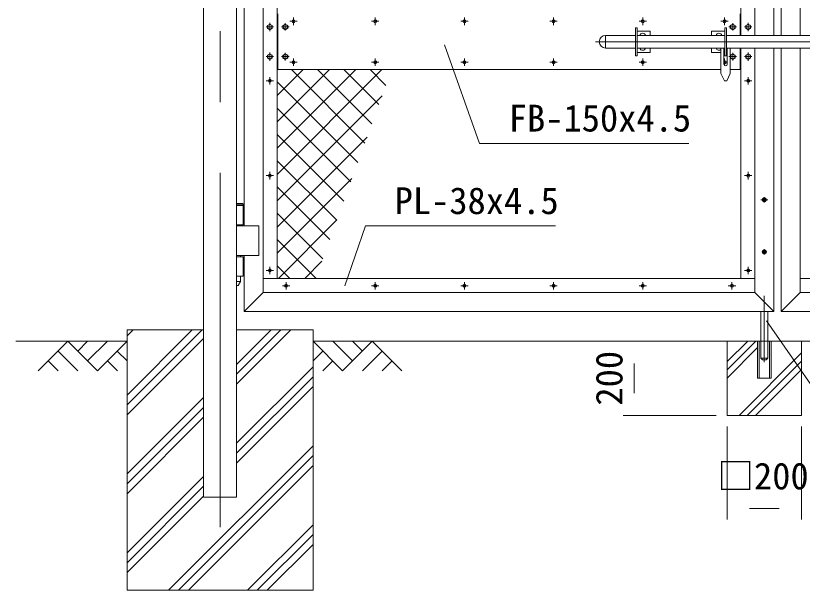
# Model space of a CAD drawing. Units: millimetres, scale not verified. Extents: x -6300 to 6300, y -4455 to 4455.
# Drawn here: x -3371 to -1255, y -2481 to -936 of the extents above; entities that cross this region are included whole.
import ezdxf
from ezdxf.enums import TextEntityAlignment as Align

# ---------------------------------------------------------------- set-up
doc = ezdxf.new("R2010")
doc.units = ezdxf.units.MM
doc.header["$LTSCALE"] = 30
doc.linetypes.add('USER1', pattern=[50.8, 31.75, -6.35, 6.35, -6.35])
doc.linetypes.add('USER3', pattern=[0.375, 0.25, -0.125])
for name, color, linetype, lineweight in [('0-0_D-STR1', 1, 'Continuous', 18), ('0-1_D-BMK', 2, 'USER1', 13), ('0-2_D-DCR-HCH', 7, 'Continuous', 9), ('0-3_D-STR4', 7, 'Continuous', 9), ('0-4_D-STR2', 7, 'Continuous', 9), ('0-5_D-STR3', 3, 'Continuous', 13), ('0-6_D-BGD', 7, 'Continuous', 9), ('0-7_D-STR-DIM', 7, 'Continuous', 9), ('0-9_D-STR-TXT', 7, 'Continuous', 9)]:
    doc.layers.add(name, color=color, linetype=linetype, lineweight=lineweight)
doc.styles.add('ＭＳ ゴシック', font='')
doc.styles.get('ＭＳ ゴシック').set_extended_font_data('MS Gothic')

msp = doc.modelspace()

# ---------------------------------------------------------------- linework, layer by layer
at = {"layer": '0-0_D-STR1'}
for p, q in [((-2865.93, -265.52), (-2865.93, -2230.52)), ((-2776.83, -265.52), (-2776.83, -2230.52)), ((-2705.58, -331.32), (-2705.58, -1679.72)), ((-1382.18, -988.52), (-1382.18, -331.32)), ((-2756.38, -510.52), (-2756.38, -1500.52)), ((-1382.18, -1679.72), (-1382.18, -1022.52)), ((-1311.38, -1022.52), (-1311.38, -1730.52)), ((-1260.58, -1022.52), (-1260.58, -1679.72)), ((-2756.38, -1580.52), (-2756.38, -1730.52)), ((-2705.58, -1679.72), (-2756.38, -1730.52)), ((-2705.58, -1679.72), (-1382.18, -1679.72)), ((-1331.38, -1730.52), (-1382.18, -1679.72)), ((-1260.58, -1679.72), (-1311.38, -1730.52)), ((-2865.93, -2230.52), (-2776.83, -2230.52))]:
    msp.add_line(p, q, dxfattribs=at)
for points in [[(-1331.38, -988.52), (-1331.38, -280.52), (-2756.38, -280.52), (-2756.38, -430.52)], [(113.62, -430.52), (113.62, -280.52), (-1311.38, -280.52), (-1311.38, -988.52)], [(-1260.58, -1679.72), (62.82, -1679.72), (62.82, -331.32), (-1260.58, -331.32), (-1260.58, -988.52)], [(-2756.38, -1730.52), (-1331.38, -1730.52), (-1331.38, -1022.52)], [(-1311.38, -1730.52), (113.62, -1730.52), (113.62, -1580.52)]]:
    msp.add_lwpolyline(points, dxfattribs=at)
at = {"layer": '0-1_D-BMK'}
for p, q in [((-2821.38, -2310.52), (-2821.38, -175.52)), ((-2613.91, -950.52), (-2633.86, -950.52)), ((-2623.88, -960.49), (-2623.88, -940.54)), ((-2393.91, -950.52), (-2413.86, -950.52)), ((-2403.88, -960.49), (-2403.88, -940.54)), ((-2153.91, -950.52), (-2173.86, -950.52)), ((-2163.88, -960.49), (-2163.88, -940.54)), ((-1913.91, -950.52), (-1933.86, -950.52)), ((-1923.88, -960.49), (-1923.88, -940.54)), ((-1673.91, -950.52), (-1693.86, -950.52)), ((-1683.88, -960.49), (-1683.88, -940.54)), ((-1473.86, -950.52), (-1453.91, -950.52)), ((-1463.88, -960.49), (-1463.88, -940.54)), ((-2677.58, -965.52), (-2697.58, -965.52)), ((-2687.58, -954.38), (-2687.58, -976.66)), ((-2635.88, -965.52), (-2655.88, -965.52)), ((-2645.88, -955.52), (-2645.88, -975.52)), ((-1451.88, -965.52), (-1431.88, -965.52)), ((-1441.88, -955.52), (-1441.88, -975.52)), ((-1410.18, -965.52), (-1390.18, -965.52)), ((-1400.18, -954.38), (-1400.18, -976.66)), ((-891.13, -1005.52), (-1811.13, -1005.52)), ((-2687.58, -1034.38), (-2687.58, -1056.66)), ((-2645.88, -1035.52), (-2645.88, -1055.52)), ((-1441.88, -1055.52), (-1441.88, -1035.52)), ((-1400.18, -1034.38), (-1400.18, -1056.66)), ((-2677.58, -1045.52), (-2697.58, -1045.52)), ((-2635.88, -1045.52), (-2655.88, -1045.52)), ((-2623.88, -1050.54), (-2623.88, -1070.49)), ((-2403.88, -1050.54), (-2403.88, -1070.49)), ((-2163.88, -1050.54), (-2163.88, -1070.49)), ((-1923.88, -1050.54), (-1923.88, -1070.49)), ((-1683.88, -1050.54), (-1683.88, -1070.49)), ((-1463.88, -1050.54), (-1463.88, -1069.58)), ((-1451.88, -1045.52), (-1431.88, -1045.52)), ((-1410.18, -1045.52), (-1390.18, -1045.52)), ((-2613.91, -1060.52), (-2633.86, -1060.52)), ((-2393.91, -1060.52), (-2413.86, -1060.52)), ((-2153.91, -1060.52), (-2173.86, -1060.52)), ((-1913.91, -1060.52), (-1933.86, -1060.52)), ((-1673.91, -1060.52), (-1693.86, -1060.52)), ((-1465.63, -1060.52), (-1456.63, -1060.52)), ((-2687.58, -1100.54), (-2687.58, -1120.49)), ((-1400.18, -1100.54), (-1400.18, -1120.49)), ((-2677.61, -1110.52), (-2697.56, -1110.52)), ((-1410.16, -1110.52), (-1390.21, -1110.52)), ((-2677.61, -1365.52), (-2697.56, -1365.52)), ((-2687.58, -1355.54), (-2687.58, -1375.49)), ((-1410.16, -1365.52), (-1390.21, -1365.52)), ((-1400.18, -1355.54), (-1400.18, -1375.49)), ((-1366.3, -1430.52), (-1347.26, -1430.52)), ((-1366.3, -1430.52), (-1347.26, -1430.52)), ((-1347.26, -1430.52), (-1366.3, -1430.52)), ((-1356.78, -1437.66), (-1356.78, -1423.38)), ((-1356.78, -1437.66), (-1356.78, -1423.38)), ((-1356.78, -1577.66), (-1356.78, -1563.38)), ((-1356.78, -1577.66), (-1356.78, -1563.38)), ((-1363.92, -1570.52), (-1349.64, -1570.52)), ((-1363.92, -1570.52), (-1349.64, -1570.52)), ((-1349.64, -1570.52), (-1363.92, -1570.52)), ((-2677.61, -1620.52), (-2697.56, -1620.52)), ((-2687.58, -1610.54), (-2687.58, -1630.49)), ((-1410.16, -1620.52), (-1390.21, -1620.52)), ((-1400.18, -1610.54), (-1400.18, -1630.49)), ((-2653.86, -1661.72), (-2633.91, -1661.72)), ((-2643.88, -1651.74), (-2643.88, -1671.69)), ((-2413.86, -1661.72), (-2393.91, -1661.72)), ((-2403.88, -1651.74), (-2403.88, -1671.69)), ((-2173.86, -1661.72), (-2153.91, -1661.72)), ((-2163.88, -1651.74), (-2163.88, -1671.69)), ((-1933.86, -1661.72), (-1913.91, -1661.72)), ((-1923.88, -1651.74), (-1923.88, -1671.69)), ((-1693.86, -1661.72), (-1673.91, -1661.72)), ((-1683.88, -1651.74), (-1683.88, -1671.69)), ((-1433.91, -1661.72), (-1453.86, -1661.72)), ((-1443.88, -1651.74), (-1443.88, -1671.69)), ((-1356.78, -1867.2), (-1356.78, -1688.84))]:
    msp.add_line(p, q, dxfattribs=at)
at = {"layer": '0-2_D-DCR-HCH'}
for p, q in [((-3071.38, -1796.55), (-3055.35, -1780.52)), ((-3071.38, -1982.16), (-2869.74, -1780.52)), ((-3071.38, -1955.65), (-2896.25, -1780.52)), ((-2776.83, -1926.26), (-2631.09, -1780.52)), ((-2776.83, -1899.75), (-2657.6, -1780.52)), ((-2776.83, -1873.23), (-2684.12, -1780.52)), ((-3231.02, -1810.52), (-3310.83, -1890.34)), ((-3231.02, -1810.52), (-3151.2, -1890.34)), ((-3204.41, -1837.13), (-3177.8, -1810.52)), ((-3177.8, -1863.73), (-3124.59, -1810.52)), ((-3151.2, -1890.34), (-3071.38, -1810.52)), ((-3071.38, -2008.68), (-2865.93, -1803.23)), ((-2491.56, -1890.34), (-2571.38, -1810.52)), ((-2464.96, -1863.73), (-2518.17, -1810.52)), ((-2411.74, -1810.52), (-2491.56, -1890.34)), ((-2438.21, -1837.26), (-2464.96, -1810.52)), ((-2411.74, -1810.52), (-2331.93, -1890.34)), ((-1456.78, -1887.78), (-1379.52, -1810.52)), ((-1456.78, -1865.68), (-1401.62, -1810.52)), ((-3257.62, -1837.13), (-3204.17, -1890.34)), ((-3097.99, -1837.13), (-3071.38, -1863.61)), ((-2544.77, -1837.13), (-2571.38, -1863.61)), ((-2385.14, -1837.13), (-2438.59, -1890.34)), ((-1456.78, -1909.88), (-1374.78, -1827.88)), ((-1424.84, -2010.52), (-1256.78, -1842.46)), ((-3284.23, -1863.73), (-3257.5, -1890.34)), ((-3124.59, -1863.73), (-3097.86, -1890.34)), ((-2776.83, -2085.36), (-2571.38, -1879.91)), ((-2518.17, -1863.73), (-2544.9, -1890.34)), ((-2358.53, -1863.73), (-2385.26, -1890.34)), ((-1402.74, -2010.52), (-1256.78, -1864.56)), ((-1380.65, -2010.52), (-1256.78, -1886.65)), ((-2776.83, -2111.88), (-2571.38, -1906.43)), ((-2776.83, -2138.4), (-2571.38, -1932.95)), ((-3071.38, -2167.78), (-2865.93, -1962.33)), ((-3071.38, -2194.3), (-2865.93, -1988.85)), ((-3071.38, -2220.81), (-2865.93, -2015.36)), ((-2959.86, -2480.52), (-2571.38, -2092.04)), ((-2933.34, -2480.52), (-2571.38, -2118.56)), ((-2906.82, -2480.52), (-2571.38, -2145.08)), ((-3071.38, -2379.91), (-2865.93, -2174.46)), ((-3071.38, -2406.43), (-2865.93, -2200.98)), ((-3071.38, -2432.95), (-2865.93, -2227.5)), ((-2747.72, -2480.52), (-2571.38, -2304.18)), ((-2721.21, -2480.52), (-2571.38, -2330.69)), ((-2694.69, -2480.52), (-2571.38, -2357.21))]:
    msp.add_line(p, q, dxfattribs=at)
at = {"layer": '0-3_D-STR4'}
for p, q in [((-3071.38, -2480.52), (-3071.38, -1780.52)), ((-2865.93, -1780.52), (-3071.38, -1780.52)), ((-2571.38, -1780.52), (-2776.83, -1780.52)), ((-2571.38, -2480.52), (-2571.38, -1780.52)), ((-1456.78, -2010.52), (-1456.78, -1810.52)), ((-3071.38, -2480.52), (-2571.38, -2480.52))]:
    msp.add_line(p, q, dxfattribs=at)
msp.add_lwpolyline([(-1456.78, -2010.52), (-1256.78, -2010.52), (-1256.78, -1810.52)], dxfattribs=at)
at = {"layer": '0-4_D-STR2'}
for p, q in [((-2667.58, -1150.18), (-2597.92, -1080.52)), ((-2667.58, -1220.89), (-2527.21, -1080.52)), ((-2667.58, -1291.6), (-2456.5, -1080.52)), ((-2667.58, -1362.31), (-2385.79, -1080.52)), ((-2431.84, -1278.26), (-2629.58, -1080.52)), ((-2412.97, -1226.41), (-2558.87, -1080.52)), ((-2394.1, -1174.57), (-2488.16, -1080.52)), ((-2375.23, -1122.73), (-2417.44, -1080.52)), ((-2450.71, -1330.1), (-2667.58, -1113.23)), ((-2667.58, -1433.02), (-2385.5, -1150.95)), ((-2469.58, -1381.94), (-2667.58, -1183.94)), ((-2488.45, -1433.78), (-2667.58, -1254.65)), ((-2667.58, -1503.73), (-2425.97, -1262.12)), ((-2507.32, -1485.62), (-2667.58, -1325.36)), ((-2667.58, -1574.44), (-2466.43, -1373.3)), ((-2526.18, -1537.47), (-2667.58, -1396.07)), ((-2545.05, -1589.31), (-2667.58, -1466.78)), ((-2664.14, -1641.72), (-2506.9, -1484.47)), ((-2563.92, -1641.15), (-2667.58, -1537.49)), ((-2634.06, -1641.72), (-2667.58, -1608.2)), ((-2593.43, -1641.72), (-2547.36, -1595.65))]:
    msp.add_line(p, q, dxfattribs=at)
at = {"layer": '0-5_D-STR3'}
for p, q in [((-2667.58, -1641.72), (-2667.58, -369.32)), ((-1420.18, -988.52), (-1420.18, -369.32)), ((-2665.88, -930.52), (-2665.88, -1080.52)), ((-1421.88, -930.52), (-1421.88, -988.52)), ((-1703.88, -968.02), (-1703.88, -1043.02)), ((-1703.88, -968.02), (-1699.38, -968.02)), ((-1699.38, -968.02), (-1699.38, -1043.02)), ((-1463.38, -968.02), (-1463.38, -1043.02)), ((-1458.88, -968.02), (-1463.38, -968.02)), ((-1458.88, -968.02), (-1458.88, -1043.02)), ((-1784.13, -988.52), (-1784.13, -1022.52)), ((-1703.88, -988.52), (-1784.13, -988.52)), ((-1699.38, -977.02), (-1663.88, -977.02)), ((-1463.38, -988.52), (-1699.38, -988.52)), ((-1663.88, -977.02), (-1663.88, -988.52)), ((-1498.88, -977.02), (-1498.88, -988.52)), ((-1463.38, -977.02), (-1498.88, -977.02)), ((-1183.88, -988.52), (-1458.88, -988.52)), ((-1703.88, -1022.52), (-1784.13, -1022.52)), ((-1463.38, -1022.52), (-1699.38, -1022.52)), ((-1699.38, -1034.02), (-1663.88, -1034.02)), ((-1663.88, -1022.52), (-1663.88, -1034.02)), ((-1498.88, -1022.52), (-1498.88, -1034.02)), ((-1473.63, -1034.02), (-1498.88, -1034.02)), ((-1473.63, -1022.52), (-1473.63, -1090.52)), ((-1465.63, -1022.52), (-1465.63, -1066.02)), ((-1463.38, -1034.02), (-1465.63, -1034.02)), ((-1183.88, -1022.52), (-1458.88, -1022.52)), ((-1456.63, -1022.52), (-1456.63, -1066.02)), ((-1448.63, -1022.52), (-1448.63, -1090.52)), ((-1421.88, -1022.52), (-1421.88, -1080.52)), ((-1420.18, -1641.72), (-1420.18, -1022.52)), ((-1703.88, -1043.02), (-1699.38, -1043.02)), ((-1463.38, -1037.4), (-1465.63, -1037.4)), ((-1458.88, -1043.02), (-1463.38, -1043.02)), ((-2667.58, -1080.52), (-1473.63, -1080.52)), ((-1464.13, -1110.52), (-1473.63, -1090.52)), ((-1458.13, -1110.52), (-1448.63, -1090.52)), ((-1448.63, -1080.52), (-1420.18, -1080.52)), ((-1458.13, -1110.52), (-1464.13, -1110.52)), ((-2761.37, -1440.52), (-2776.83, -1440.52)), ((-2759.37, -1442.52), (-2776.83, -1442.52)), ((-2759.36, -1445.52), (-2776.83, -1445.52)), ((-2761.37, -1440.52), (-2759.37, -1442.52)), ((-2759.37, -1445.52), (-2759.37, -1442.52)), ((-2759.36, -1445.52), (-2759.36, -1497.52)), ((-2759.36, -1497.52), (-2776.83, -1497.52)), ((-2716.85, -1500.52), (-2776.83, -1500.52)), ((-2766.86, -1497.52), (-2766.86, -1500.52)), ((-2716.85, -1500.52), (-2716.85, -1580.52)), ((-2716.85, -1580.52), (-2776.83, -1580.52)), ((-2759.36, -1583.52), (-2776.83, -1583.52)), ((-2766.86, -1580.52), (-2766.86, -1583.52)), ((-2759.36, -1583.52), (-2759.36, -1635.52)), ((-2759.36, -1635.52), (-2776.83, -1635.52)), ((-2766.86, -1650.52), (-2776.83, -1650.52)), ((-2772.86, -1660.52), (-2766.86, -1650.52)), ((-2766.86, -1635.52), (-2766.86, -1650.52)), ((-2705.58, -1641.72), (-1382.18, -1641.72)), ((62.82, -1641.72), (-1260.58, -1641.72)), ((-2772.86, -1660.52), (-2776.83, -1660.52)), ((-1366.28, -1730.52), (-1366.28, -1856.02)), ((-1347.28, -1730.52), (-1347.28, -1856.02)), ((-1370.28, -1910.52), (-1370.28, -1810.52)), ((-1343.28, -1910.52), (-1343.28, -1810.52)), ((-1338.78, -1910.52), (-1338.78, -1810.52)), ((-1361.28, -1861.02), (-1366.28, -1856.02)), ((-1352.28, -1861.02), (-1361.28, -1861.02))]:
    msp.add_line(p, q, dxfattribs=at)
for points in [[(-2681.08, -961.77), (-2687.58, -958.01), (-2694.08, -961.77), (-2694.08, -969.27), (-2687.58, -973.02), (-2681.08, -969.27)], [(-2639.38, -961.77), (-2645.88, -958.01), (-2652.38, -961.77), (-2652.38, -969.27), (-2645.88, -973.02), (-2639.38, -969.27)], [(-1448.38, -961.77), (-1441.88, -958.01), (-1435.38, -961.77), (-1435.38, -969.27), (-1441.88, -973.02), (-1448.38, -969.27)], [(-1406.68, -961.77), (-1400.18, -958.01), (-1393.68, -961.77), (-1393.68, -969.27), (-1400.18, -973.02), (-1406.68, -969.27)], [(-2681.08, -1041.77), (-2687.58, -1038.01), (-2694.08, -1041.77), (-2694.08, -1049.27), (-2687.58, -1053.02), (-2681.08, -1049.27)], [(-2639.38, -1041.77), (-2645.88, -1038.01), (-2652.38, -1041.77), (-2652.38, -1049.27), (-2645.88, -1053.02), (-2639.38, -1049.27)], [(-1448.38, -1049.27), (-1441.88, -1053.02), (-1435.38, -1049.27), (-1435.38, -1041.77), (-1441.88, -1038.01), (-1448.38, -1041.77)], [(-1406.68, -1041.77), (-1400.18, -1038.01), (-1393.68, -1041.77), (-1393.68, -1049.27), (-1400.18, -1053.02), (-1406.68, -1049.27)], [(-1356.78, -1436.4), (-1361.87, -1433.46), (-1361.87, -1427.58), (-1356.78, -1424.64), (-1351.69, -1427.58), (-1351.69, -1433.46)], [(-1356.78, -1436.4), (-1361.87, -1433.46), (-1361.87, -1427.58), (-1356.78, -1424.64), (-1351.69, -1427.58), (-1351.69, -1433.46)], [(-1356.78, -1576.4), (-1361.87, -1573.46), (-1361.87, -1567.58), (-1356.78, -1564.64), (-1351.69, -1567.58), (-1351.69, -1573.46)], [(-1356.78, -1576.4), (-1361.87, -1573.46), (-1361.87, -1567.58), (-1356.78, -1564.64), (-1351.69, -1567.58), (-1351.69, -1573.46)]]:
    msp.add_lwpolyline(points, close=True, dxfattribs=at)
at = {"layer": '0-5_D-STR3', "linetype": 'USER3'}
for points in [[(-1356.78, -1436.4), (-1351.69, -1433.46), (-1351.69, -1427.58), (-1356.78, -1424.64), (-1361.87, -1427.58), (-1361.87, -1433.46)], [(-1356.78, -1576.4), (-1351.69, -1573.46), (-1351.69, -1567.58), (-1356.78, -1564.64), (-1361.87, -1567.58), (-1361.87, -1573.46)]]:
    msp.add_lwpolyline(points, close=True, dxfattribs=at)
at = {"layer": '0-5_D-STR3'}
for points in [[(-1338.78, -1910.52), (-1374.78, -1910.52), (-1374.78, -1810.52)], [(-1352.28, -1861.02), (-1347.28, -1856.02), (-1366.28, -1856.02)]]:
    msp.add_lwpolyline(points, dxfattribs=at)
for centre, radius in [((-2623.88, -950.52), 4), ((-2403.88, -950.52), 4), ((-2163.88, -950.52), 4), ((-1923.88, -950.52), 4), ((-1683.88, -950.52), 4), ((-1463.88, -950.52), 4), ((-2687.58, -965.52), 6.25), ((-2645.88, -965.52), 6.25), ((-1441.88, -965.52), 6.25), ((-1400.18, -965.52), 6.25), ((-2687.58, -1045.52), 6.25), ((-2645.88, -1045.52), 6.25), ((-2623.88, -1060.52), 4), ((-2403.88, -1060.52), 4), ((-2163.88, -1060.52), 4), ((-1923.88, -1060.52), 4), ((-1683.88, -1060.52), 4), ((-1441.88, -1045.52), 6.25), ((-1400.18, -1045.52), 6.25), ((-2687.58, -1110.52), 4), ((-1400.18, -1110.52), 4), ((-2687.58, -1365.52), 4), ((-1400.18, -1365.52), 4), ((-1356.78, -1430.52), 5.1), ((-1356.78, -1430.52), 5.1), ((-1356.78, -1430.52), 3), ((-1356.78, -1430.52), 3), ((-1356.78, -1570.52), 5.1), ((-1356.78, -1570.52), 5.1), ((-1356.78, -1570.52), 3), ((-1356.78, -1570.52), 3), ((-2687.58, -1620.52), 4), ((-1400.18, -1620.52), 4), ((-2643.88, -1661.72), 4), ((-2403.88, -1661.72), 4), ((-2163.88, -1661.72), 4), ((-1923.88, -1661.72), 4), ((-1683.88, -1661.72), 4), ((-1443.88, -1661.72), 4)]:
    msp.add_circle(centre, radius, dxfattribs=at)
at = {"layer": '0-5_D-STR3', "linetype": 'USER3'}
for centre, radius in [((-1356.78, -1430.52), 5.1), ((-1356.78, -1430.52), 3), ((-1356.78, -1570.52), 5.1), ((-1356.78, -1570.52), 3)]:
    msp.add_circle(centre, radius, dxfattribs=at)
at = {"layer": '0-5_D-STR3'}
for centre, radius, start, end in [((-1784.13, -1005.52), 17, 90, 270), ((-1683.88, -990.52), 8, 14.47751, 165.52249), ((-1478.88, -990.52), 8, 14.47751, 165.52249), ((-1683.88, -1020.52), 8, 194.47751, 345.52249), ((-1478.88, -1020.52), 8, 194.47751, 311.0145), ((-1463.88, -1060.52), 4, 244.06031, 115.93969), ((-1461.13, -1066.02), 4.5, 180, 0)]:
    msp.add_arc(centre, radius, start, end, dxfattribs=at)
at = {"layer": '0-6_D-BGD'}
for p, q in [((-3371.38, -1810.52), (-3071.38, -1810.52)), ((-2571.38, -1810.52), (-71.38, -1810.52))]:
    msp.add_line(p, q, dxfattribs=at)
at = {"layer": '0-7_D-STR-DIM'}
for p, q in [((-1486.78, -1810.52), (-1736.78, -1810.52)), ((-1706.78, -1950.52), (-1706.78, -1870.52)), ((-1486.78, -2010.52), (-1736.78, -2010.52)), ((-1456.78, -2040.52), (-1456.78, -2290.52)), ((-1256.78, -2040.52), (-1256.78, -2290.52)), ((-1396.78, -2260.52), (-1316.78, -2260.52))]:
    msp.add_line(p, q, dxfattribs=at)
at = {"layer": '0-9_D-STR-TXT'}
for points in [[(-1559.99, -1278.71), (-2123.56, -1278.71), (-2217.1, -1013.51)], [(-1918.9, -1500.67), (-2430.44, -1500.67), (-2485.62, -1661.51)], [(-536.17, -2048.13), (-1147.07, -2048.13), (-1350.8, -1756.23)]]:
    msp.add_lwpolyline(points, dxfattribs=at)

# ---------------------------------------------------------------- texts
at = {"layer": '0-7_D-STR-DIM', "style": 'ＭＳ ゴシック'}
msp.add_text('200', height=72.14, rotation=90, dxfattribs=at).set_placement((-1716.9, -1984.02), align=Align.BOTTOM_LEFT)
msp.add_text('□200', height=72.14, dxfattribs=at).set_placement((-1483.01, -2230.91), align=Align.BOTTOM_LEFT)
at = {"layer": '0-9_D-STR-TXT', "style": 'ＭＳ ゴシック'}
for s, p in [('FB-150x4.5', (-2044.51, -1268.59)), ('PL-38x4.5', (-2351.77, -1490.55))]:
    msp.add_text(s, height=72.14, dxfattribs=at).set_placement(p, align=Align.BOTTOM_LEFT)

doc.saveas('drawing.dxf')
